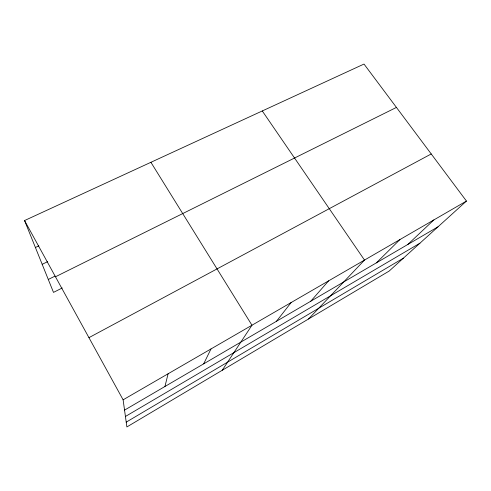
<?xml version="1.0" encoding="UTF-8"?>
<svg xmlns="http://www.w3.org/2000/svg" width="491" height="491" viewBox="0 0 491 491"><rect width="100%" height="100%" fill="white"/><g stroke="black" fill="none" stroke-linecap="round" stroke-linejoin="round"><path stroke-width="0.74" d="M164.945 386.497L168.094 373.78M203.667 363.849L211.001 348.941M222.239 370.269L251.969 325.226L150.909 162.3M276.476 321.28L291.132 302.548M310.742 301.241L328.608 280.858M308.495 319.009L364.5 260.077L262.28 110.954M376.352 262.875L399.932 239.565M407.763 244.506L433.884 219.913M466.45 201.058L389.154 271.069L126.881 426.943L123.118 399.815L24.55 220.551L364.009 64.057L466.45 201.058L123.118 399.815M126.218 422.137L403.424 258.143M125.432 416.472L419.922 243.205M124.548 410.12L438.009 226.817M88.939 337.655L431.233 153.959M62.259 287.971L53.494 292.39L24.55 220.551M48.284 279.453L55.035 276.102M55.471 276.783L396.427 107.419M42.183 264.318L47.645 261.66M35.407 247.495L38.82 245.868"/></g></svg>
